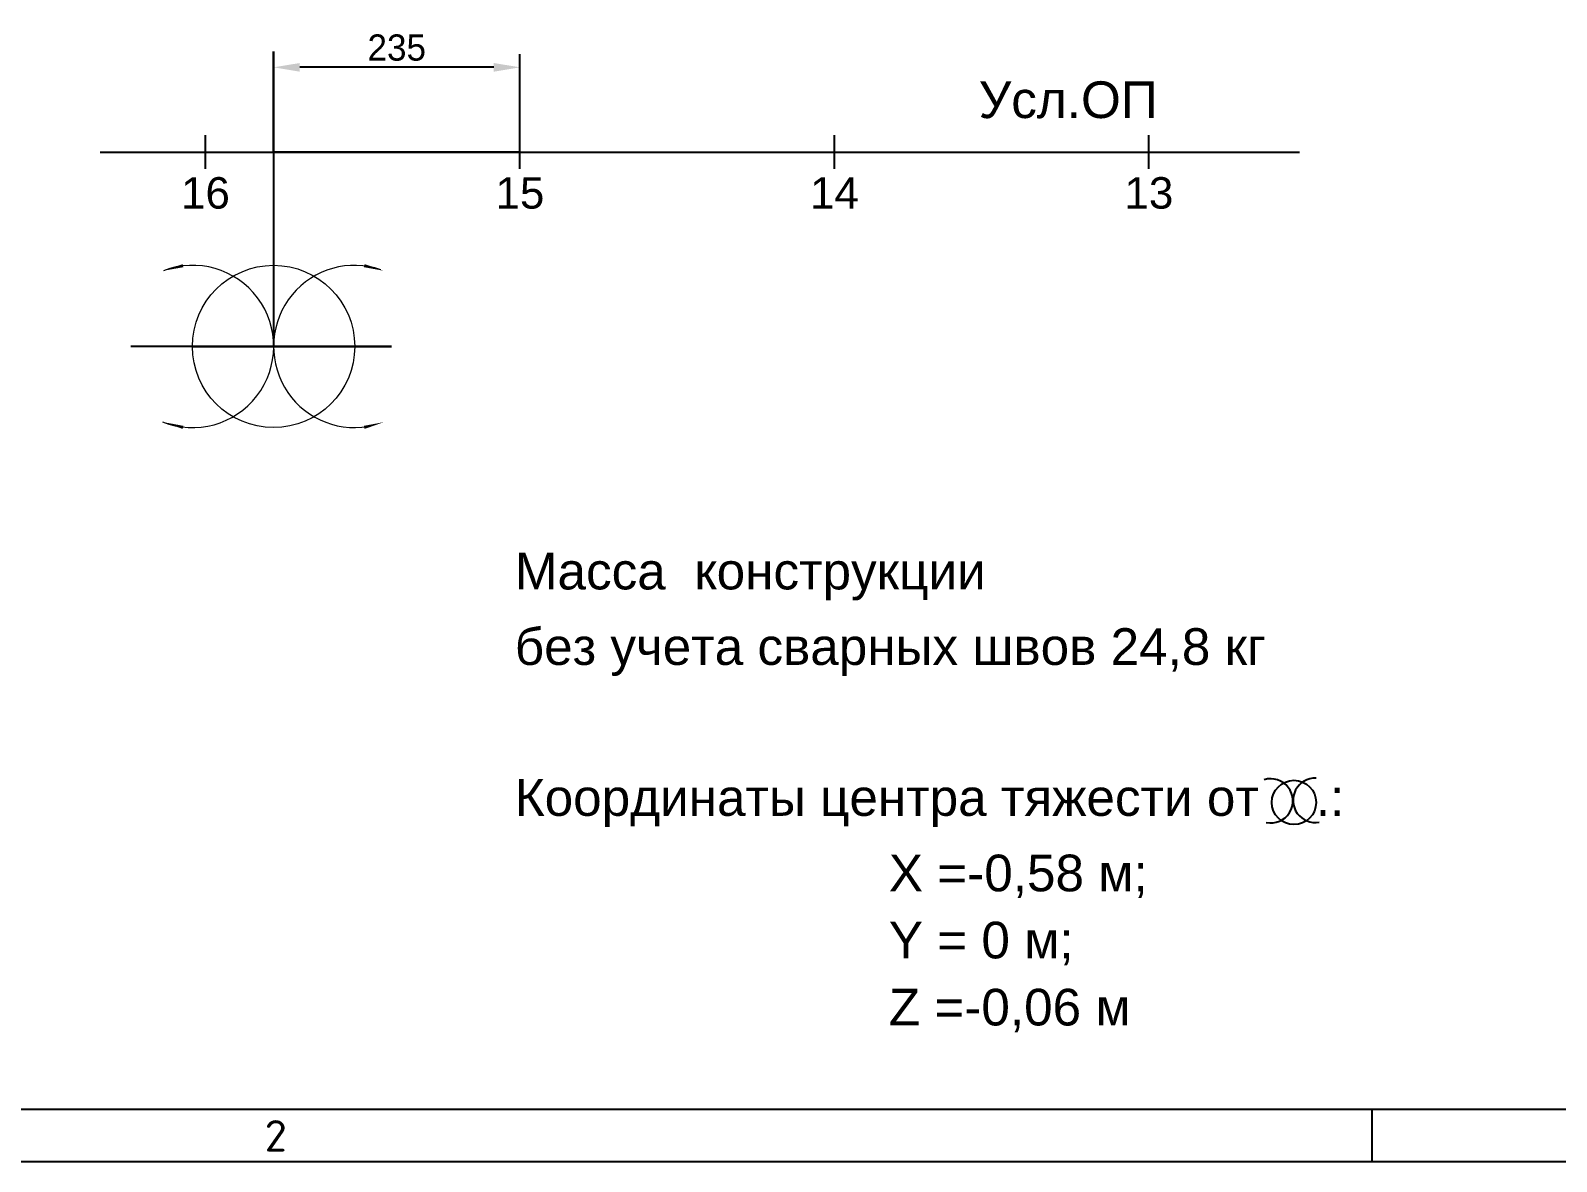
# Model space of a CAD drawing. Header units: millimetres. Extents: x -251843 to -243433, y -86292 to -80352.
# Drawn here: x -246823 to -245367, y -86292 to -85213 of the extents above; entities that cross this region are included whole.
import ezdxf
from ezdxf.enums import TextEntityAlignment as Align
from ezdxf.lldxf.tags import DXFTag

# ---------------------------------------------------------------- set-up
doc = ezdxf.new("R2010")
doc.units = ezdxf.units.MM
for name, color, linetype in [('Format', 7, 'Continuous'), ('pen_025', 1, 'Continuous'), ('pen_035', 1, 'Continuous')]:
    doc.layers.add(name, color=color, linetype=linetype)
doc.layers.add('теоретические', color=2, linetype='Continuous', lineweight=13)
doc.styles.add('3', font='txt.shx', dxfattribs={"height": 3})
doc.styles.add('style5', font='arial.ttf', dxfattribs={"height": 3})
tags = doc.linetypes.add('DASH2', pattern=[520, 450, -30, 10, -30]).pattern_tags.tags
tags[10:11] = [DXFTag(74, 4), DXFTag(75, 0), DXFTag(340, '0'), DXFTag(46, 1.0), DXFTag(50, 0.0), DXFTag(44, 0.0), DXFTag(45, 0.0)]
tags[8:9] = [DXFTag(74, 4), DXFTag(75, 0), DXFTag(340, '0'), DXFTag(46, 1.0), DXFTag(50, 0.0), DXFTag(44, 0.0), DXFTag(45, 0.0)]
tags[6:7] = [DXFTag(74, 4), DXFTag(75, 0), DXFTag(340, '0'), DXFTag(46, 1.0), DXFTag(50, 0.0), DXFTag(44, 0.0), DXFTag(45, 0.0)]
tags[4:5] = [DXFTag(74, 4), DXFTag(75, 0), DXFTag(340, '0'), DXFTag(46, 1.0), DXFTag(50, 0.0), DXFTag(44, 0.0), DXFTag(45, 0.0)]
doc.dimstyles.new('ISO-10', dxfattribs={"dimscale": 10, "dimtxt": 2.5, "dimasz": 2.5, "dimexe": 1.25, "dimexo": 0, "dimtad": 1, "dimdec": 0, "dimtxsty": 'Standard', "dimcen": 2.5, "dimclrd": 7, "dimclre": 7, "dimclrt": 4, "dimadec": 0, "dimazin": 0, "dimtfac": 1, "dimtdec": 0, "dimtmove": 0, "dimatfit": 3, "dimfxl": 1, "dimarcsym": 0})

# ---------------------------------------------------------------- blocks, each defined once
blk = doc.blocks.new('*D710')
at = {"color": 7, "lineweight": -2}
for p, q in [((-246590.9, -85328.9), (-246590.9, -85235.6)), ((-246355.9, -85312.9), (-246355.9, -85235.6)), ((-246380.9, -85248.1), (-246565.9, -85248.1))]:
    blk.add_line(p, q, dxfattribs=at)
at = {"color": 7}
for points in [[(-246565.9, -85244), (-246565.9, -85252.3), (-246590.9, -85248.1)], [(-246380.9, -85244), (-246380.9, -85252.3), (-246355.9, -85248.1)]]:
    blk.add_solid(points, dxfattribs=at)
at = {"layer": 'Defpoints', "color": 0}
for p in [(-246590.9, -85248.1), (-246355.9, -85312.9), (-246590.9, -85328.9)]:
    blk.add_point(p, dxfattribs=at)
at = {"color": 4, "insert": (-246473.4, -85229.4), "char_height": 25, "attachment_point": 5}
blk.add_mtext('235', dxfattribs=at)

msp = doc.modelspace()

# ---------------------------------------------------------------- linework, layer by layer
at = {"color": 2}
for p, q in [((-246590.9, -85328.9), (-246590.9, -85233.1)), ((-246590.9, -85233.1), (-246590.9, -85514.4)), ((-246355.9, -85328.9), (-246590.9, -85328.9)), ((-246478.5, -85514.4), (-246727, -85514.4)), ((-246590.9, -85514.4), (-246668.2, -85514.4)), ((-246668.2, -85514.4), (-246478.5, -85514.4))]:
    msp.add_line(p, q, dxfattribs=at)
for points in [[(-246696, -85442.2, 0, 3, 0), (-246677.3, -85437.3, 3, 3, 0)], [(-246485.7, -85442.2, 0, 3, 0), (-246504.4, -85437.3, 3, 3, 0)], [(-246696, -85586.6, 0, 3, 0), (-246677.3, -85591.6, 3, 3, 0)], [(-246485.7, -85586.6, 0, 3, 0), (-246504.4, -85591.6, 3, 3, 0)]]:
    msp.add_lwpolyline(points, format="xyseb", dxfattribs=at)
msp.add_circle((-245617.5, -85949.4), 21.1, dxfattribs=at)
for centre, start, end in [((-245639.7, -85947.9), 258.5139, 106.8188), ((-245597.3, -85947.4), 87.5531, 280.6082)]:
    msp.add_arc(centre, 21.1, start, end, dxfattribs=at)
at = {"layer": 'Format', "color": 0}
for p, q in [((-251643.2, -86241.9), (-243483.2, -86241.9)), ((-245543.2, -86241.9), (-245543.2, -86291.9)), ((-251843.2, -86291.9), (-243433.2, -86291.9))]:
    msp.add_line(p, q, dxfattribs=at)
at = {"layer": 'pen_025', "color": 0, "linetype": 'Continuous'}
for p, q in [((-246655.9, -85344.9), (-246655.9, -85312.9)), ((-246655.9, -85344.9), (-246655.9, -85312.9)), ((-246355.9, -85344.9), (-246355.9, -85312.9)), ((-246055.9, -85344.9), (-246055.9, -85312.9)), ((-245755.9, -85344.9), (-245755.9, -85312.9))]:
    msp.add_line(p, q, dxfattribs=at)
at = {"layer": 'pen_025', "color": 0, "linetype": 'DASH2'}
msp.add_line((-246756.4, -85328.9), (-245612.2, -85328.9), dxfattribs=at)
at = {"layer": 'теоретические', "color": 0, "lineweight": 13}
msp.add_circle((-246590.9, -85514.4), 77.4, dxfattribs=at)
for centre, start, end in [((-246668.2, -85514.4), 248.1867, 111.049), ((-246513.5, -85514.4), 71.1364, 279.4679)]:
    msp.add_arc(centre, 77.4, start, end, dxfattribs=at)

# ---------------------------------------------------------------- texts
at = {"layer": 'Format', "color": 0, "style": 'style5'}
for s, p in [('Масса  конструкции ', (-246360.8, -85746.2)), ('без учета сварных швов 24,8 кг', (-246360.8, -85818.2)), ('Координаты центра тяжести от    .:', (-246360.8, -85962.2)), ('X =-0,58 м;', (-246004, -86034.2)), ('Y = 0 м; ', (-246004, -86098.2)), ('Z =-0,06 м', (-246004, -86162.2))]:
    msp.add_text(s, height=35, dxfattribs=at).set_placement(p)
at = {"layer": 'Format', "color": 0, "style": '3'}
msp.add_text('2', height=30, dxfattribs=at).set_placement((-246599.5, -86291.5), align=Align.BOTTOM_LEFT)
at = {"layer": 'pen_035', "color": 0, "linetype": 'Continuous', "style": 'style5'}
msp.add_text('Усл.ОП', height=35, dxfattribs=at).set_placement((-245918.3, -85307), align=Align.BOTTOM_LEFT)
for s, p in [('16', (-246655.9, -85352.9)), ('15', (-246355.9, -85352.9)), ('14', (-246055.9, -85352.9)), ('13', (-245755.9, -85352.9))]:
    msp.add_text(s, height=30, dxfattribs=at).set_placement(p, align=Align.TOP_CENTER)

# ---------------------------------------------------------------- dimensions: what is measured, and where the dimension line sits
at = {"color": 2}
dim = msp.add_linear_dim(base=(-246590.9, -85248.1), p1=(-246355.9, -85312.9), p2=(-246590.9, -85328.9), dimstyle='ISO-10', dxfattribs=at)
dim.commit()
dim.dimension.update_dxf_attribs({"geometry": '*D710', "text_midpoint": (-246473.4, -85229.4)})

doc.saveas('drawing.dxf')
